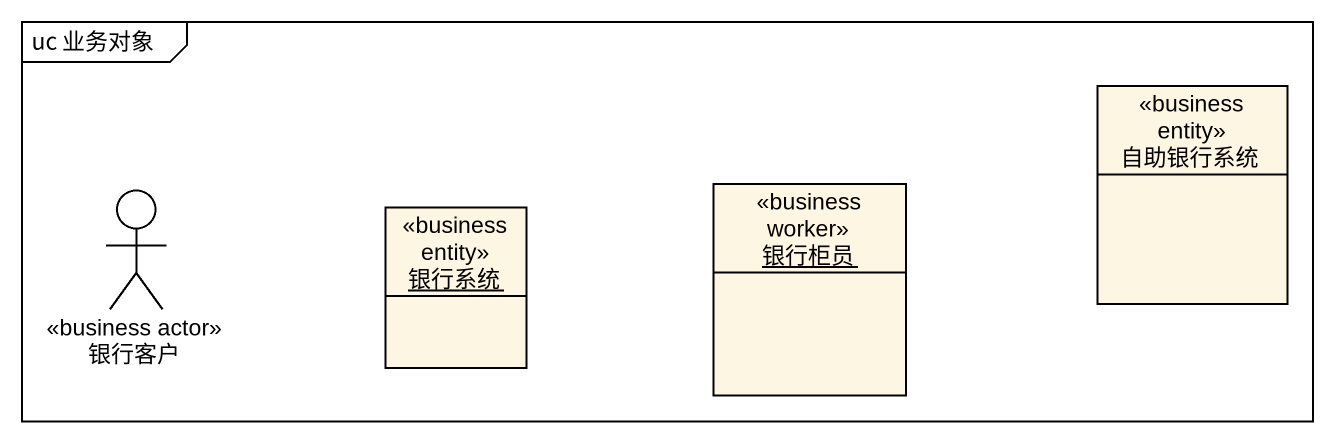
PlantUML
@startuml
mainframe uc 业务对象
allowmixing
hide circle
hide empty members
class 自助银行系统 <<business entity>>
actor 银行客户 <<business actor>>
object 银行系统 <<business entity>>
object 银行柜员 <<business worker>>
@enduml
